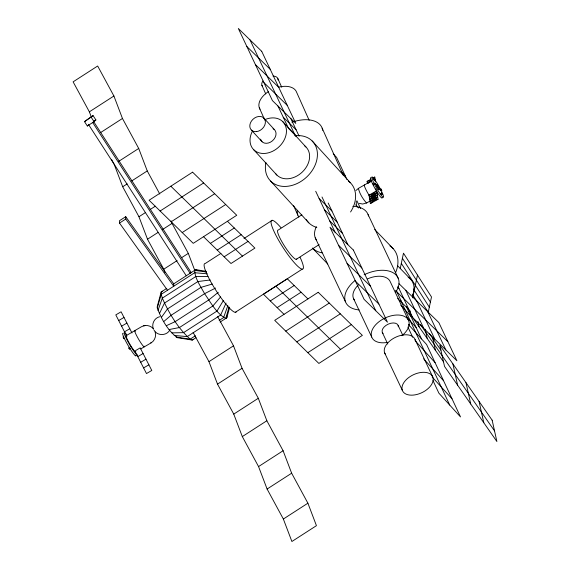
<?xml version="1.0" encoding="UTF-8"?>
<svg xmlns="http://www.w3.org/2000/svg" width="570" height="570" viewBox="0 0 570 570"><rect width="100%" height="100%" fill="white"/><g stroke="black" fill="none" stroke-linecap="round" stroke-linejoin="round"><path stroke-width="0.85" d="M371.433 181.004L358.38 188.392C359.663 193.743 362.819 198.866 366.474 202.97L370.521 200.847M356.293 205.784L356.3 201.459M400.233 268.484L403.482 253.194L431.49 296.963L428.241 312.253L413.3 288.912M412.651 297.846L417.482 275.082M229.596 307.536L226.824 317.739L225.741 318.48C216.094 313.151 210.786 302.413 204.58 293.692C200.704 286.318 195.033 278.965 194.655 270.38L195.745 269.646L206.197 271.32M196.002 337.668L192.282 340.069L177.47 337.689C167.744 330.685 161.417 319.058 157.277 307.95L161.21 294.32L161.196 291.968L162.286 291.234M228.285 310.28L229.026 307.722M225.741 318.48L229.09 307.038M157.997 310.422L162.322 298.124L161.21 294.32L194.669 272.731L207.323 273.814M227.843 305.563L223.632 317.554L219.172 320.433M226.026 303.112L220.647 315.025L187.188 336.613L174.163 335.445M159.379 313.671L164.445 303.119L197.904 281.537L210.202 279.977M223.44 300.461L216.992 311.07L183.533 332.652L171.784 332.873M161.331 317.476L167.452 308.976L200.911 287.387L212.282 284.031M169.832 330.016C166.704 336.001 157.106 336.058 154.021 330.108M220.604 296.913L212.902 305.955L179.443 327.536L169.126 329.546M355.944 190.508L358.402 188.378M84.502 121.645L93.052 115.589L95.895 119.942L94.071 121.659L87.345 125.999L84.502 121.645L93.052 115.589M87.345 125.999L88.557 124.851M367.443 183.497L371.113 180.277L367.101 181.388L367.443 183.497L370.514 181.766M372.944 178.659L374.775 177.049L375.459 181.267M378.053 199.251L370.03 201.488L377.368 195.033L369.346 197.263L376.684 190.815L378.053 199.251L370.372 203.597L369.004 195.154L376.806 190.743M370.372 203.597L377.711 197.142L369.688 199.379L377.026 192.924L369.004 195.154M163.718 321.58L171.121 315.281L204.58 293.692L215.517 288.057M218.267 292.325L208.67 300.027L175.211 321.615L166.376 325.691M177.47 337.689L178.175 337.212M193.365 339.328L192.282 340.069L190.173 339.143L176.102 337.084M150.993 342.948C154.741 340.839 156.501 336.001 155.14 331.954M89.362 111.834L113.907 96.002L97.662 66.013L73.117 81.845L89.362 111.834L91.264 116.829M93.651 121.389L95.895 119.942M100.89 132.39L122.457 118.467L113.907 96.002M118.624 161.417L138.71 148.457L122.457 118.467M165.022 272.538L163.754 269.211L147.509 239.222L138.959 216.75L122.707 186.768L127.174 183.889M131.634 181.004L147.252 170.929L138.71 148.457M125.735 216.693L125.749 219.044L173.743 286.233L173.729 283.881L125.735 216.693L119.493 220.718L119.508 223.07L167.509 290.258M119.508 223.07L125.749 219.044M138.959 216.75L145.656 212.432M150.117 209.553L155.325 206.197M160.127 211.014L203.625 182.949M171.171 221.787L214.662 193.729M147.509 239.222L157.918 232.503M162.386 229.624L172.054 223.39L171.1 220.889M182.208 232.56L225.706 204.502M163.754 269.211L177.142 260.576M181.609 257.697L188.299 253.372L172.054 223.39M210.394 243.404L234.291 227.986M217.263 250.109L241.16 234.69M166.796 288.356L161.196 291.968L157.27 306.425L157.277 307.95M173.344 284.095L195.745 269.646L197.847 270.572M220.918 253.401L205.3 263.475A28.885 5.016 57.2 0 0 216.151 290.714A28.885 5.016 57.2 0 0 236.386 311.576M243.967 238.531L272.218 220.298M224.131 256.806L248.028 241.388M301.858 214.819L278.217 230.066A17.328 3.014 57.2 0 0 284.729 246.411A17.328 3.014 57.2 0 0 296.87 258.93M296.222 259.371L319.122 244.594M195.382 335.78L190.173 339.143C177.797 328.028 168.998 313.229 162.322 298.124L195.781 276.536L207.965 276.507M220.134 322.057L226.824 317.739L226.817 316.179M235.303 312.31L302.221 269.14M270.294 300.932L294.191 285.513M277.155 307.636L301.06 292.218M233.508 345.819L242.051 368.291L258.303 398.273L266.853 420.745L283.098 450.735L291.648 473.207L307.9 503.196L316.443 525.661L291.897 541.5L283.354 519.028L267.102 489.039L258.552 466.574L242.307 436.584L233.757 414.112L217.512 384.123L208.962 361.651L233.508 345.819L217.676 316.599M285.748 331.12L329.246 303.055M217.512 384.123L242.051 368.291M296.792 341.893L340.283 313.828M307.829 352.666L351.327 324.608M233.757 414.112L258.303 398.273M242.307 436.584L266.853 420.745M258.552 466.574L283.098 450.735M267.102 489.039L291.648 473.207M283.354 519.028L307.9 503.196M118.703 320.532L124.004 317.44M121.602 326.175L126.903 323.083M124.502 331.818L129.803 328.726M126.063 335.723L141.374 326.788C145.122 324.572 150.352 325.235 153.202 328.598M135.653 350.543L140.191 347.892L151.791 370.464L146.49 373.557L134.891 350.985M140.769 348.904L151.014 342.933L150.986 342.321M137.79 356.628L143.091 353.535M140.69 362.271L145.991 359.178M143.59 367.914L148.891 364.821M367.101 181.388L370.942 179.215M373.243 177.918L374.775 177.049M369.346 197.263L377.026 192.924M369.688 199.379L377.368 195.033M370.03 201.488L377.711 197.142M366.809 202.941L362.606 204.024L359.2 203.369M145.086 325.555L143.612 325.855M159.657 316.749C154.342 317.853 151.128 324.373 153.572 329.225M194.655 270.38L206.475 272.033M246.86 46.526L270.223 69.326M255.381 64.552L278.744 87.352M263.903 82.586L287.266 105.386M283.247 117.213L296.087 129.746M296.528 136.216L288.548 128.428L277.946 105.999M319.107 198.481L331.947 211.007M324.408 209.696L337.248 222.222M399 283.689L438.864 322.599L456.898 360.746L412.744 317.654L397.903 286.261M329.709 220.911L342.549 233.436M397.725 287.301L398.972 288.52M395.608 290.657L447.878 341.672M397.639 298.516L408.882 309.482M338.53 245.271L361.893 268.071M347.052 263.297L370.415 286.097M355.573 281.323L378.936 304.123M307.928 298.915L287.323 278.808L263.425 294.227L284.024 314.334M227.43 221.281L254.897 248.093L231 263.511L203.526 236.7M275.859 286.211L340.618 349.41M170.836 186.212L242.464 256.115M374.697 229.489L393.136 248.62M397.846 265.983L410.692 279.314M312.367 248.05L327.736 263.988M312.153 140.947L350.329 182.706M282.77 121.631L305.926 146.967M263.825 118.026L274.469 129.661M251.37 130.067L262.015 141.702M253.714 149.732L276.87 175.068M270.643 181.089L308.819 222.849M333.215 153.701L336.628 157.455L346.952 179.493M341.124 171.185L345.107 175.56M355.808 204.894L358.651 208.014M400.739 305.164L410.934 316.357M406.581 317.041L416.214 327.622M408.448 324.565L426.595 344.501L460.51 416.919L438.886 393.165L432.993 380.575M415.159 340.725L435.074 362.606M423.638 358.836L443.553 380.71M432.117 376.941L452.031 398.815M429.217 333.365L440.924 350.151M420.29 324.387L494.518 430.856M443.517 361.857L410.949 315.153L409.937 310.586M130.288 348.462L130.038 348.078M129.062 348.17C127.808 346.581 130.366 350.799 129.312 348.584M91.228 117.306L94.071 121.659M380.461 189.91C379.299 188.499 381.743 192.425 380.575 190.095M381.059 193.814C379.876 192.389 382.335 196.337 381.166 193.999M93.608 121.552L191.207 272.574L190.123 273.308L92.525 122.286M88.671 124.773L186.262 275.794M402.399 258.296L430.407 302.064M401.316 263.39L429.324 307.159M412.231 294.02L417.39 302.086M374.447 184.338L374.169 183.789M147.252 170.929L159.757 193.999M111.663 159.678L114.164 164.295L122.707 186.768M193.13 332.438L208.962 361.651M131.976 332.958L121.104 311.797L115.803 314.889L125.956 334.64M427.828 311.818L445.861 349.973M416.784 301.046L434.817 339.2M405.747 290.272L423.781 328.427M368.07 214.548L398.288 278.481M396.129 290.329L402.014 302.777M408.697 320.76L390.372 281.979A20.214 12.056 -25.3 0 0 367.536 278.873M415.06 339.506L432.794 377.026A16.63 9.911 -25.3 0 1 413.086 395.11A16.63 9.911 -25.3 0 1 406.887 379.064A16.63 9.911 -25.3 0 1 432.794 377.026M398.138 325.42L402.897 335.488M290.786 118.532L299.115 136.152M328.156 202.998L347.85 244.651M250.016 39.9L295.467 136.045M322 196.985L375.772 310.757M315.702 191.271L335.01 232.125M382.292 332.41L387.785 344.031M384.65 352.923L402.384 390.443M353.4 298.288L371.733 337.07M315.253 237.847L345.477 301.786M356.906 200.747L360.589 208.62M406.417 306.703L421.486 338.886M400.717 300.447L449.702 405.042M408.854 324.223L409.602 325.833M407.921 327.045L412.716 337.276M322.157 128.15L343.147 175.083M309.147 120.277L296.599 92.233A20.214 11.991 -24.1 0 0 278.794 87.11M277.882 78.646L281.737 87.274M261.901 85.329L265.762 93.95M259.322 107.823L264.338 119.037M293.5 205.442L297.846 215.154M188.299 253.372L194.947 270.85M479.071 401.43L483.795 422.733M465.982 382.655L470.706 403.966M452.894 363.888L457.617 385.192M432.78 338.473L435.38 350.18M425.17 329.204L427.236 338.502M417.91 321.501L419.093 326.831M383.047 333.543A8.664 5.166 -25.3 0 1 388.348 324.088A8.664 5.166 -25.3 0 1 398.352 326.788M354.604 300.333A20.214 12.056 -25.3 0 1 358.288 285.014M387.158 342.442A20.214 12.056 -25.3 0 1 372.787 328.733A20.214 12.056 -25.3 0 1 401.8 315.474A20.214 12.056 -25.3 0 1 401.971 335.673M364.152 274.74A28.885 17.221 -25.3 0 1 393.122 272.738A28.885 17.221 -25.3 0 1 395.466 292.545M359.136 309.916A28.885 17.221 -25.3 0 1 355.089 280.476M352.809 206.34A28.885 17.221 -25.3 0 1 368.505 215.987M316.293 239.849A28.885 17.221 -25.3 0 1 316.343 226.767M144.352 346.19A9.441 1.09 59.7 0 1 138.432 338.951A9.441 1.09 59.7 0 1 135.646 331.099M135.674 351.255A9.441 1.09 59.7 0 1 129.753 344.009A9.441 1.09 59.7 0 1 126.96 336.158M136.03 355.024A13.103 1.511 59.7 0 1 128.678 346.446A13.103 1.511 59.7 0 1 123.106 333.386M137.577 354.989A13.103 1.511 59.7 0 1 127.673 341.152A13.103 1.511 59.7 0 1 126.647 334.611M322.086 252.866A28.885 22.109 -43.9 0 1 312.93 248.563M408.177 277.255A20.214 15.476 -43.9 0 1 412.445 296.072M409.659 310.785A8.664 6.633 -43.9 0 1 408.355 311.469M389.973 245.948A28.885 22.109 -43.9 0 1 395.637 272.567M294.968 135.781A28.885 22.137 -42.4 0 1 317.098 158.41A28.885 22.137 -42.4 0 1 286.71 186.362A28.885 22.137 -42.4 0 1 265.905 162.521M264.423 119.835A20.214 15.497 -42.4 0 1 286.446 131.698A20.214 15.497 -42.4 0 1 263.148 153.48A20.214 15.497 -42.4 0 1 252.524 130.965M304.701 145.899A20.214 15.497 -42.4 0 1 302.392 171.948A20.214 15.497 -42.4 0 1 275.802 173.85M273.037 128.656A8.664 6.641 -42.4 0 1 272.389 140.876A8.664 6.641 -42.4 0 1 260.604 139.158M348.441 181.089A28.885 22.137 -42.4 0 1 350.571 211.983M316.834 227.423A28.885 22.137 -42.4 0 1 306.254 219.593M369.731 196.287A8.429 1.062 60.5 0 1 365.349 188.385A8.429 1.062 60.5 0 1 364.65 185.008M378.28 187.459A3.057 0.385 60.5 0 1 378.943 189.675A3.057 0.385 60.5 0 1 376.599 185.913A3.057 0.385 60.5 0 1 376.749 185.008M377.105 185.492A3.057 0.385 60.5 0 1 377.896 186.768M376.435 190.145A8.429 1.062 60.5 0 1 375.694 188.891M373.685 185.115A8.429 1.062 60.5 0 1 372.915 183.447M374.625 179.557A11.699 1.468 60.5 0 1 383.582 196.743A11.699 1.468 60.5 0 1 375.16 185.564A11.699 1.468 60.5 0 1 374.198 178.994M382.206 197.291A11.699 1.468 60.5 0 1 375.445 189.283A11.699 1.468 60.5 0 1 370.942 177.762M300.055 257.248A28.885 5.016 57.2 0 1 295.972 264.509A28.885 5.016 57.2 0 1 272.859 228.741A28.885 5.016 57.2 0 1 280.967 227.715M260.02 109.226A20.214 11.991 -24.1 0 1 268.42 91.606M273.023 76.109A8.664 5.137 -24.1 0 1 278.067 80.007M262.635 86.462A8.664 5.137 -24.1 0 1 262.991 80.926M298.844 217.163A28.885 17.136 -24.1 0 1 297.227 210.601M291.961 122.265A28.885 17.136 -24.1 0 1 322.698 130.352M385.505 354.433A16.63 9.911 -25.3 0 1 396.278 336.948A16.63 9.911 -25.3 0 1 415.445 341.216M373.763 179.322L374.604 180.783L373.792 179.322M374.611 178.838L375.459 180.305L374.611 178.838M374.939 183.027L375.787 184.488L374.974 183.027M380.938 188.984L381.779 190.444L380.938 188.984M381.537 192.888L382.377 194.349L381.565 192.888M192.589 172.176L149.091 200.241L193.244 243.34L236.742 215.275L192.589 172.176M318.21 292.282L274.712 320.347L318.865 363.439L362.363 335.381L318.21 292.282M123.163 336.97L124.103 338.594L123.163 336.97M261.701 51.3L238.338 28.5L272.424 100.612L295.787 123.412L261.701 51.3M353.371 250.045L330.009 227.245L364.095 299.357L387.457 322.157L353.371 250.045M492.159 420.204L439.805 345.114L444.529 366.424L496.883 441.508L492.159 420.204M256.529 131.613A8.664 6.641 -42.4 0 0 264.836 119.444A8.664 6.641 -42.4 0 0 251.441 121.075A8.664 6.641 -42.4 0 0 256.529 131.613M376.72 185.35A3.057 0.385 60.5 0 0 379.378 189.603A3.057 0.385 60.5 0 0 377.796 185.92A3.057 0.385 60.5 0 0 376.72 185.35"/></g></svg>
